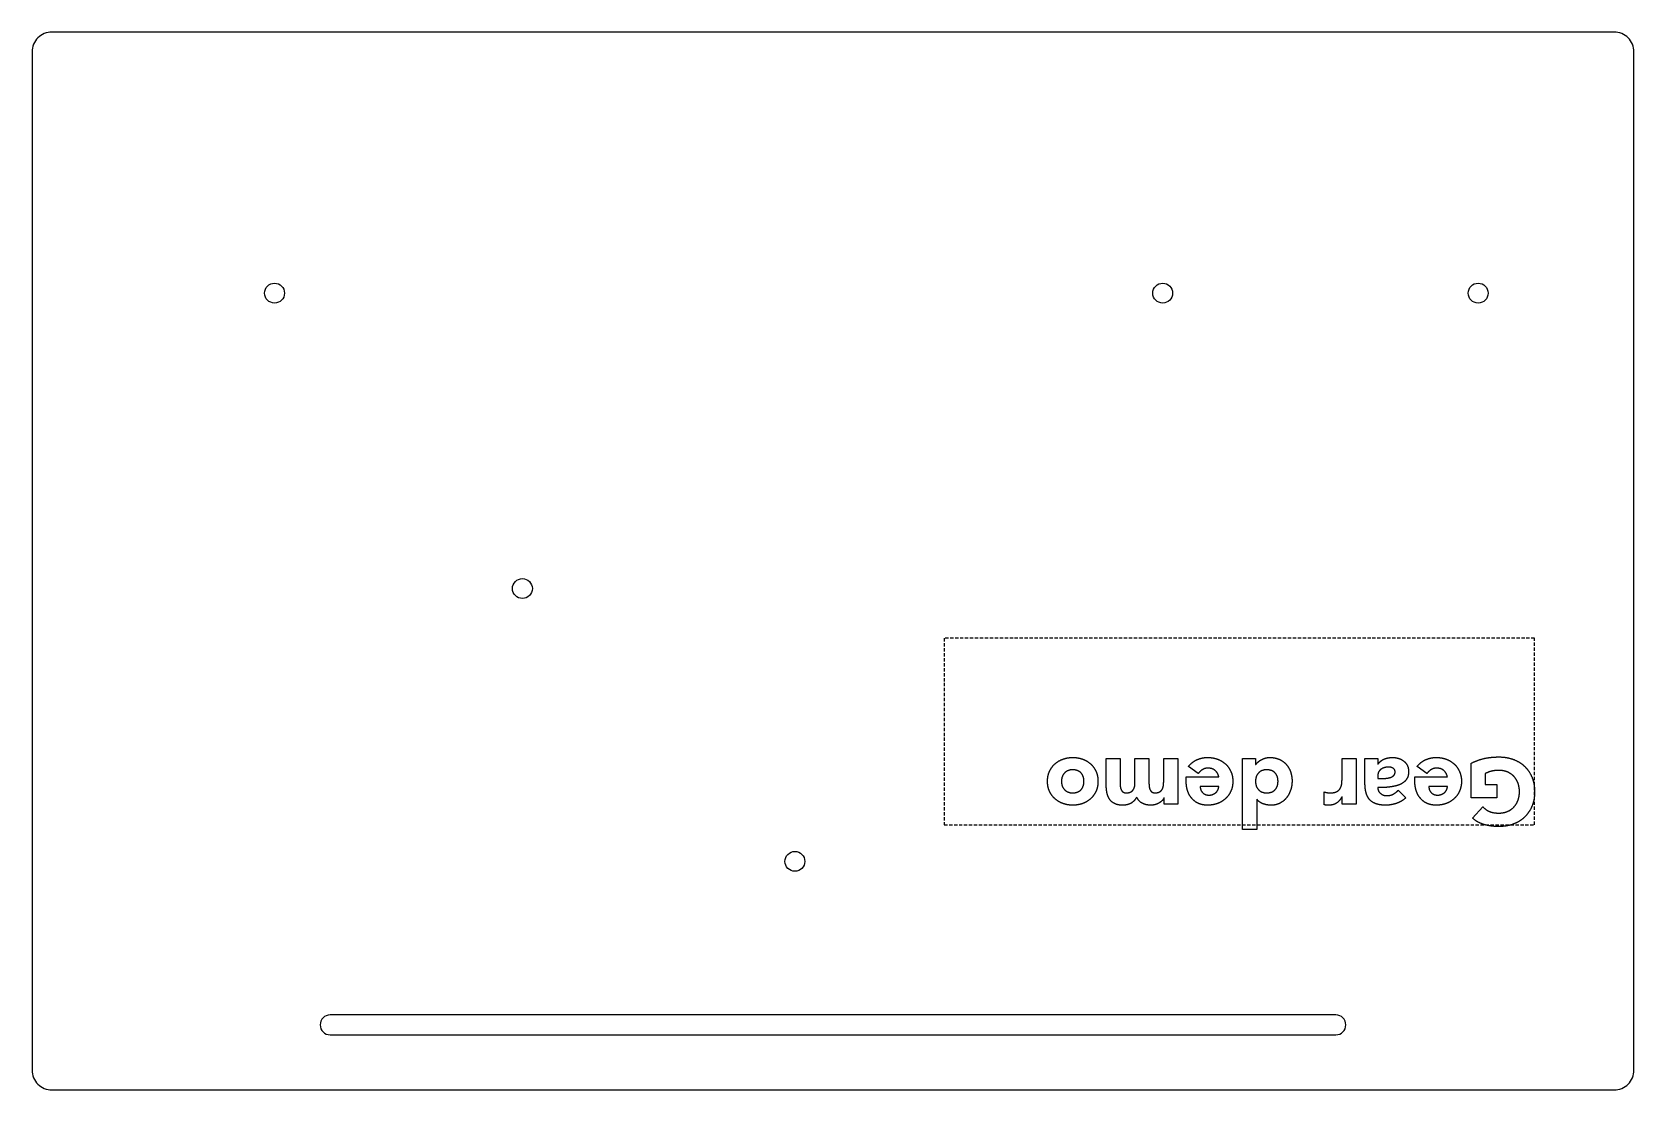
# Model space of a CAD drawing. Header units: millimetres. Extents: x -237 to 4, y -15 to 144.
import ezdxf

# ---------------------------------------------------------------- set-up
doc = ezdxf.new("R2010")
doc.units = ezdxf.units.MM
doc.linetypes.add('DASHED', pattern=[0.75, 0.5, -0.25])
doc.layers.get('0').update_dxf_attribs({"linetype": 'CONTINUOUS'})

msp = doc.modelspace()

# ---------------------------------------------------------------- linework, layer by layer
at = {"linetype": 'DASHED'}
for p, q in [((-10.53, 52.72), (-99.68, 52.72)), ((-99.68, 52.72), (-99.68, 24.56)), ((-10.53, 24.56), (-10.53, 52.72)), ((-99.68, 24.56), (-10.53, 24.56))]:
    msp.add_line(p, q, dxfattribs=at)
for p, q in [((-75.2, 30.51), (-75.2, 34.56)), ((-75.2, 34.56), (-73.09, 34.56)), ((-73.09, 34.56), (-73.09, 30.56)), ((-70.87, 30.93), (-70.87, 34.56)), ((-70.87, 34.56), (-68.75, 34.56)), ((-68.75, 34.56), (-68.75, 30.93)), ((-66.53, 31.14), (-66.53, 34.56)), ((-66.53, 34.56), (-64.41, 34.56)), ((-64.41, 34.56), (-64.41, 27.7)), ((-54.61, 34.56), (-52.66, 34.56)), ((-54.61, 23.88), (-54.61, 34.56)), ((-52.66, 34.56), (-52.66, 33.66)), ((-39.6, 31.69), (-39.6, 34.56)), ((-39.6, 34.56), (-37.48, 34.56)), ((-37.48, 34.56), (-37.48, 27.7)), ((-36.15, 31.07), (-36.15, 34.56)), ((-36.15, 34.56), (-34.2, 34.56)), ((-34.2, 34.56), (-34.2, 33.7)), ((-63.13, 31.13), (-63.13, 31.79)), ((-63.13, 31.79), (-58.21, 31.79)), ((-61.32, 32.29), (-62.8, 33.37)), ((-52.66, 33.66), (-52.63, 33.66)), ((-34.2, 33.7), (-34.17, 33.7)), ((-34.2, 32), (-34.2, 31.55)), ((-34.2, 31.55), (-33.68, 31.55)), ((-28.61, 31.13), (-28.61, 31.79)), ((-28.61, 31.79), (-23.69, 31.79)), ((-26.8, 32.29), (-28.28, 33.37)), ((-20.12, 28.63), (-20.12, 33.85)), ((-18, 32.29), (-18, 30.66)), ((-58.21, 30.35), (-61.01, 30.35)), ((-42.31, 27.6), (-42.31, 29.53)), ((-31.12, 29.79), (-29.99, 28.63)), ((-23.69, 30.35), (-26.49, 30.35)), ((-18, 30.66), (-16.21, 30.66)), ((-16.21, 30.66), (-16.21, 28.63)), ((-66.45, 28.63), (-66.48, 28.63)), ((-66.45, 27.7), (-66.45, 28.63)), ((-64.41, 27.7), (-66.45, 27.7)), ((-52.46, 28.43), (-52.49, 28.43)), ((-52.49, 28.43), (-52.49, 23.88)), ((-39.6, 28.8), (-39.63, 28.8)), ((-39.6, 27.7), (-39.6, 28.8)), ((-37.48, 27.7), (-39.6, 27.7)), ((-16.21, 28.63), (-20.12, 28.63)), ((-19.91, 25.59), (-18.35, 27.29)), ((-52.49, 23.88), (-54.61, 23.88))]:
    msp.add_line(p, q)
for points in [[(4.47, 141.2, 0.414214), (1.47, 144.2), (-234.38, 144.2, 0.414214), (-237.38, 141.2), (-237.38, -12.44, 0.414214), (-234.38, -15.44), (1.47, -15.44, 0.414214), (4.47, -12.44)], [(-40.53, -7.12, 1), (-40.53, -4.12), (-192.38, -4.12, 1), (-192.38, -7.12)]]:
    msp.add_lwpolyline(points, format="xyb", close=True)
for centre in [(-200.77, 104.8), (-66.68, 104.8), (-19.05, 104.8), (-163.35, 60.22), (-122.21, 19.05)]:
    msp.add_circle(centre, 1.5)
for points in [[(-82.96, 33.76), (-82.45, 34.22), (-81.74, 34.48)], [(-81.74, 34.48), (-81.05, 34.73), (-80.26, 34.73)], [(-80.26, 34.73), (-79.47, 34.73), (-78.76, 34.48)], [(-78.76, 34.48), (-78.07, 34.22), (-77.55, 33.76)], [(-62.8, 33.37), (-62.29, 34.02), (-61.52, 34.38)], [(-61.52, 34.38), (-60.74, 34.73), (-59.91, 34.73)], [(-59.91, 34.73), (-59.12, 34.73), (-58.41, 34.48)], [(-58.41, 34.48), (-57.72, 34.22), (-57.2, 33.76)], [(-52.63, 33.66), (-52.51, 33.84), (-52.29, 34.04)], [(-52.29, 34.04), (-52.1, 34.22), (-51.81, 34.38)], [(-51.81, 34.38), (-51.55, 34.53), (-51.21, 34.63)], [(-51.21, 34.63), (-50.88, 34.73), (-50.53, 34.73)], [(-50.53, 34.73), (-49.77, 34.73), (-49.14, 34.48)], [(-49.14, 34.48), (-48.52, 34.21), (-48.07, 33.74)], [(-34.17, 33.7), (-33.82, 34.25), (-33.23, 34.49)], [(-33.23, 34.49), (-32.65, 34.73), (-32, 34.73)], [(-32, 34.73), (-31.52, 34.73), (-31.07, 34.59)], [(-31.07, 34.59), (-30.63, 34.46), (-30.29, 34.19)], [(-30.29, 34.19), (-29.95, 33.92), (-29.75, 33.53)], [(-28.28, 33.37), (-27.77, 34.02), (-27, 34.38)], [(-27, 34.38), (-26.22, 34.73), (-25.39, 34.73)], [(-25.39, 34.73), (-24.6, 34.73), (-23.89, 34.48)], [(-23.89, 34.48), (-23.2, 34.22), (-22.68, 33.76)], [(-20.12, 33.85), (-19.14, 34.36), (-18.09, 34.59)], [(-18.09, 34.59), (-17.03, 34.81), (-15.92, 34.81)], [(-15.92, 34.81), (-14.75, 34.81), (-13.76, 34.45)], [(-13.76, 34.45), (-12.77, 34.08), (-12.05, 33.4)], [(-84.07, 31.13), (-84.07, 31.95), (-83.78, 32.61)], [(-83.78, 32.61), (-83.48, 33.28), (-82.96, 33.76)], [(-81.5, 32.39), (-81.96, 31.91), (-81.96, 31.13)], [(-80.26, 32.87), (-81.07, 32.87), (-81.5, 32.39)], [(-79, 32.39), (-79.46, 32.87), (-80.26, 32.87)], [(-78.57, 31.13), (-78.57, 31.91), (-79, 32.39)], [(-77.55, 33.76), (-77.04, 33.28), (-76.74, 32.61)], [(-76.74, 32.61), (-76.45, 31.95), (-76.45, 31.13)], [(-60.68, 32.89), (-61.05, 32.65), (-61.32, 32.29)], [(-59.81, 33.12), (-60.33, 33.12), (-60.68, 32.89)], [(-58.76, 32.77), (-59.19, 33.12), (-59.81, 33.12)], [(-58.21, 31.79), (-58.34, 32.4), (-58.76, 32.77)], [(-57.2, 33.76), (-56.69, 33.28), (-56.39, 32.61)], [(-56.39, 32.61), (-56.09, 31.95), (-56.09, 31.13)], [(-52.21, 32.39), (-52.66, 31.91), (-52.66, 31.13)], [(-50.97, 32.87), (-51.77, 32.87), (-52.21, 32.39)], [(-49.71, 32.39), (-50.16, 32.87), (-50.97, 32.87)], [(-49.27, 31.13), (-49.27, 31.91), (-49.71, 32.39)], [(-48.07, 33.74), (-47.63, 33.26), (-47.39, 32.61)], [(-47.39, 32.61), (-47.15, 31.96), (-47.15, 31.18)], [(-39.65, 30.76), (-39.6, 31.18), (-39.6, 31.69)], [(-34.06, 32.57), (-34.2, 32.33), (-34.2, 32)], [(-33.71, 32.96), (-33.93, 32.81), (-34.06, 32.57)], [(-33.18, 33.2), (-33.48, 33.12), (-33.71, 32.96)], [(-33.68, 31.55), (-33.44, 31.55), (-33.07, 31.58)], [(-32.59, 33.29), (-32.9, 33.29), (-33.18, 33.2)], [(-33.07, 31.58), (-32.72, 31.59), (-32.38, 31.69)], [(-31.91, 33.11), (-32.24, 33.29), (-32.59, 33.29)], [(-32.38, 31.69), (-32.05, 31.79), (-31.81, 31.99)], [(-31.59, 32.54), (-31.59, 32.92), (-31.91, 33.11)], [(-31.81, 31.99), (-31.59, 32.19), (-31.59, 32.54)], [(-29.77, 31.61), (-29.99, 31.2), (-30.36, 30.93)], [(-29.55, 32.61), (-29.55, 32.02), (-29.77, 31.61)], [(-29.75, 33.53), (-29.55, 33.13), (-29.55, 32.61)], [(-26.16, 32.89), (-26.53, 32.65), (-26.8, 32.29)], [(-25.29, 33.12), (-25.81, 33.12), (-26.16, 32.89)], [(-24.24, 32.77), (-24.67, 33.12), (-25.29, 33.12)], [(-23.69, 31.79), (-23.82, 32.4), (-24.24, 32.77)], [(-22.68, 33.76), (-22.17, 33.28), (-21.87, 32.61)], [(-21.87, 32.61), (-21.57, 31.95), (-21.57, 31.13)], [(-17.17, 32.63), (-17.69, 32.46), (-18, 32.29)], [(-15.92, 32.78), (-16.64, 32.78), (-17.17, 32.63)], [(-14.64, 32.54), (-15.22, 32.78), (-15.92, 32.78)], [(-13.66, 31.88), (-14.07, 32.3), (-14.64, 32.54)], [(-13.03, 30.86), (-13.26, 31.44), (-13.66, 31.88)], [(-12.05, 33.4), (-11.33, 32.71), (-10.92, 31.74)], [(-10.92, 31.74), (-10.53, 30.76), (-10.53, 29.56)], [(-83.78, 29.65), (-84.07, 30.31), (-84.07, 31.13)], [(-82.96, 28.52), (-83.48, 28.98), (-83.78, 29.65)], [(-81.96, 31.13), (-81.96, 30.35), (-81.5, 29.87)], [(-81.5, 29.87), (-81.07, 29.39), (-80.26, 29.39)], [(-80.26, 29.39), (-79.46, 29.39), (-79, 29.87)], [(-79, 29.87), (-78.57, 30.35), (-78.57, 31.13)], [(-76.74, 29.65), (-77.04, 28.98), (-77.55, 28.52)], [(-76.45, 31.13), (-76.45, 30.31), (-76.74, 29.65)], [(-75.08, 29.35), (-75.2, 29.89), (-75.2, 30.51)], [(-74.68, 28.4), (-74.96, 28.8), (-75.08, 29.35)], [(-73.09, 30.56), (-73.09, 30.08), (-72.87, 29.74)], [(-72.87, 29.74), (-72.68, 29.39), (-72.15, 29.39)], [(-72.15, 29.39), (-71.79, 29.39), (-71.53, 29.52)], [(-71.53, 29.52), (-71.29, 29.63), (-71.14, 29.84)], [(-71.14, 29.84), (-71, 30.05), (-70.92, 30.34)], [(-70.92, 30.34), (-70.87, 30.62), (-70.87, 30.93)], [(-68.75, 30.93), (-68.75, 30.75), (-68.74, 30.48)], [(-68.74, 30.48), (-68.72, 30.21), (-68.64, 29.97)], [(-68.64, 29.97), (-68.55, 29.73), (-68.35, 29.56)], [(-68.35, 29.56), (-68.17, 29.39), (-67.8, 29.39)], [(-67.8, 29.39), (-67.39, 29.39), (-67.14, 29.55)], [(-67.14, 29.55), (-66.89, 29.69), (-66.74, 29.94)], [(-66.74, 29.94), (-66.62, 30.18), (-66.57, 30.49)], [(-66.57, 30.49), (-66.53, 30.8), (-66.53, 31.14)], [(-62.9, 29.65), (-63.13, 30.31), (-63.13, 31.13)], [(-62.25, 28.52), (-62.68, 28.98), (-62.9, 29.65)], [(-61.01, 30.35), (-61.02, 29.81), (-60.66, 29.43)], [(-60.66, 29.43), (-60.29, 29.05), (-59.71, 29.05)], [(-59.71, 29.05), (-59.36, 29.05), (-59.09, 29.17)], [(-59.09, 29.17), (-58.82, 29.28), (-58.62, 29.46)], [(-58.62, 29.46), (-58.44, 29.63), (-58.33, 29.87)], [(-58.33, 29.87), (-58.23, 30.1), (-58.21, 30.35)], [(-56.39, 29.65), (-56.69, 28.98), (-57.2, 28.52)], [(-56.09, 31.13), (-56.09, 30.31), (-56.39, 29.65)], [(-52.66, 31.13), (-52.66, 30.35), (-52.21, 29.87)], [(-52.21, 29.87), (-51.77, 29.39), (-50.97, 29.39)], [(-50.97, 29.39), (-50.16, 29.39), (-49.71, 29.87)], [(-49.71, 29.87), (-49.27, 30.35), (-49.27, 31.13)], [(-47.37, 29.81), (-47.59, 29.15), (-47.99, 28.64)], [(-47.15, 31.18), (-47.15, 30.46), (-47.37, 29.81)], [(-42.31, 29.53), (-42.08, 29.46), (-41.86, 29.43)], [(-41.86, 29.43), (-41.64, 29.39), (-41.4, 29.39)], [(-41.4, 29.39), (-40.8, 29.39), (-40.44, 29.56)], [(-40.44, 29.56), (-40.09, 29.73), (-39.89, 30.04)], [(-39.89, 30.04), (-39.71, 30.34), (-39.65, 30.76)], [(-36.01, 29.56), (-36.15, 30.21), (-36.15, 31.07)], [(-35.5, 28.44), (-35.87, 28.9), (-36.01, 29.56)], [(-33.24, 30.21), (-33.76, 30.2), (-34.2, 30.2)], [(-34.2, 30.2), (-34.2, 29.63), (-33.79, 29.31)], [(-33.79, 29.31), (-33.4, 28.97), (-32.85, 28.97)], [(-32.21, 30.3), (-32.73, 30.22), (-33.24, 30.21)], [(-32.85, 28.97), (-32.32, 28.97), (-31.89, 29.19)], [(-31.22, 30.52), (-31.7, 30.37), (-32.21, 30.3)], [(-31.89, 29.19), (-31.46, 29.41), (-31.12, 29.79)], [(-30.36, 30.93), (-30.74, 30.66), (-31.22, 30.52)], [(-28.38, 29.65), (-28.61, 30.31), (-28.61, 31.13)], [(-27.73, 28.52), (-28.16, 28.98), (-28.38, 29.65)], [(-26.49, 30.35), (-26.5, 29.81), (-26.14, 29.43)], [(-26.14, 29.43), (-25.77, 29.05), (-25.19, 29.05)], [(-25.19, 29.05), (-24.84, 29.05), (-24.57, 29.17)], [(-24.57, 29.17), (-24.3, 29.28), (-24.1, 29.46)], [(-24.1, 29.46), (-23.92, 29.63), (-23.81, 29.87)], [(-23.81, 29.87), (-23.71, 30.1), (-23.69, 30.35)], [(-21.87, 29.65), (-22.17, 28.98), (-22.68, 28.52)], [(-21.57, 31.13), (-21.57, 30.31), (-21.87, 29.65)], [(-12.82, 29.56), (-12.82, 30.27), (-13.03, 30.86)], [(-13.03, 28.28), (-12.82, 28.87), (-12.82, 29.56)], [(-10.53, 29.56), (-10.53, 28.36), (-10.92, 27.39)], [(-81.74, 27.78), (-82.45, 28.04), (-82.96, 28.52)], [(-80.26, 27.53), (-81.05, 27.53), (-81.74, 27.78)], [(-78.76, 27.78), (-79.47, 27.53), (-80.26, 27.53)], [(-77.55, 28.52), (-78.07, 28.04), (-78.76, 27.78)], [(-73.93, 27.77), (-74.41, 27.99), (-74.68, 28.4)], [(-72.77, 27.53), (-73.47, 27.53), (-73.93, 27.77)], [(-71.49, 27.81), (-72.01, 27.53), (-72.77, 27.53)], [(-70.6, 28.76), (-70.97, 28.09), (-71.49, 27.81)], [(-69.75, 27.82), (-70.32, 28.12), (-70.6, 28.76)], [(-68.48, 27.53), (-69.2, 27.53), (-69.75, 27.82)], [(-67.77, 27.63), (-68.1, 27.53), (-68.48, 27.53)], [(-67.2, 27.88), (-67.45, 27.72), (-67.77, 27.63)], [(-66.76, 28.23), (-66.94, 28.04), (-67.2, 27.88)], [(-66.48, 28.63), (-66.57, 28.43), (-66.76, 28.23)], [(-61.24, 27.78), (-61.84, 28.04), (-62.25, 28.52)], [(-59.91, 27.53), (-60.64, 27.53), (-61.24, 27.78)], [(-58.41, 27.78), (-59.12, 27.53), (-59.91, 27.53)], [(-57.2, 28.52), (-57.72, 28.04), (-58.41, 27.78)], [(-51.52, 27.74), (-52.1, 27.94), (-52.46, 28.43)], [(-50.29, 27.53), (-50.95, 27.53), (-51.52, 27.74)], [(-48.98, 27.84), (-49.55, 27.53), (-50.29, 27.53)], [(-47.99, 28.64), (-48.4, 28.13), (-48.98, 27.84)], [(-41.97, 27.54), (-42.15, 27.55), (-42.31, 27.6)], [(-41.6, 27.53), (-41.79, 27.53), (-41.97, 27.54)], [(-40.43, 27.85), (-40.9, 27.53), (-41.6, 27.53)], [(-39.63, 28.8), (-39.96, 28.16), (-40.43, 27.85)], [(-34.54, 27.77), (-35.15, 27.99), (-35.5, 28.44)], [(-33.02, 27.53), (-33.95, 27.53), (-34.54, 27.77)], [(-31.38, 27.81), (-32.17, 27.53), (-33.02, 27.53)], [(-29.99, 28.63), (-30.59, 28.08), (-31.38, 27.81)], [(-26.72, 27.78), (-27.32, 28.04), (-27.73, 28.52)], [(-25.39, 27.53), (-26.12, 27.53), (-26.72, 27.78)], [(-23.89, 27.78), (-24.6, 27.53), (-25.39, 27.53)], [(-22.68, 28.52), (-23.2, 28.04), (-23.89, 27.78)], [(-18.35, 27.29), (-17.9, 26.82), (-17.34, 26.58)], [(-14.64, 26.58), (-14.07, 26.82), (-13.66, 27.26)], [(-13.66, 27.26), (-13.26, 27.68), (-13.03, 28.28)], [(-10.92, 27.39), (-11.33, 26.41), (-12.05, 25.73)], [(-18.13, 24.6), (-19.14, 24.89), (-19.91, 25.59)], [(-15.92, 24.31), (-17.13, 24.31), (-18.13, 24.6)], [(-17.34, 26.58), (-16.77, 26.34), (-15.92, 26.34)], [(-15.92, 26.34), (-15.22, 26.34), (-14.64, 26.58)], [(-13.76, 24.67), (-14.75, 24.31), (-15.92, 24.31)], [(-12.05, 25.73), (-12.77, 25.04), (-13.76, 24.67)]]:
    msp.add_open_spline(points, degree=2)

doc.saveas('drawing.dxf')
